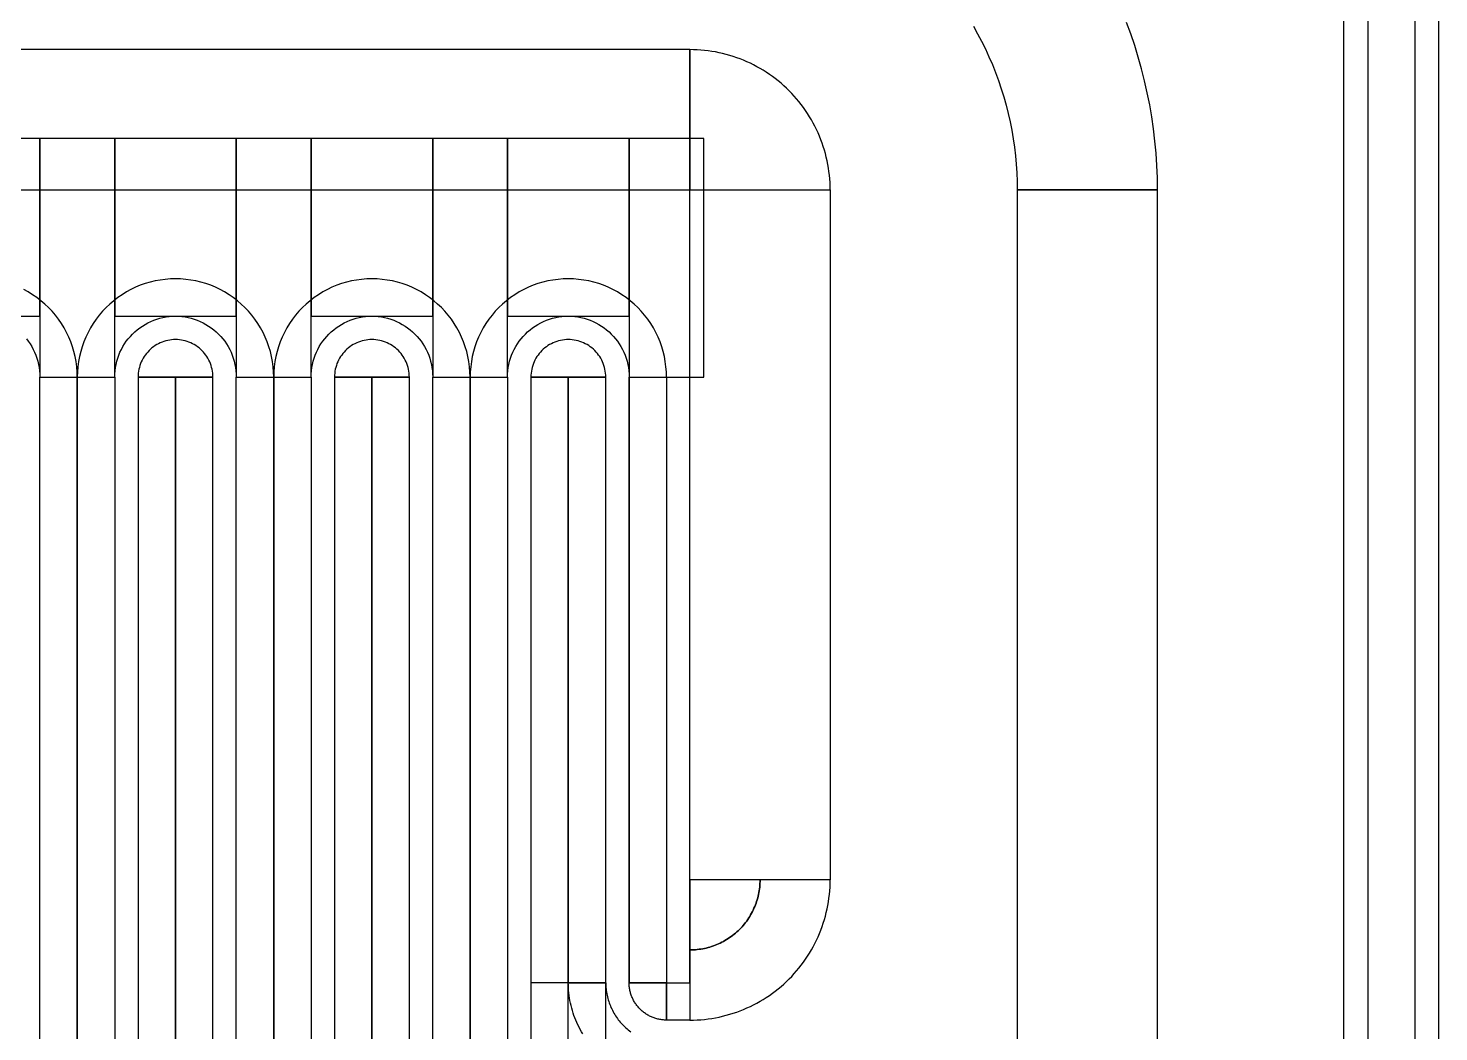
# Model space of a CAD drawing. Extents: x -21939 to 21943, y -23600 to 16600.
# Drawn here: x -14291.5 to -13989.9, y -12650 to -12435.4 of the extents above; entities that cross this region are included whole.
import ezdxf

# ---------------------------------------------------------------- set-up
doc = ezdxf.new("R2010")
doc.units = 0

# ---------------------------------------------------------------- blocks, each defined once
blk = doc.blocks.new('QTUNE1')
for points in [[(3295, 5400), (3295, 1200), (3289.86, 1200), (3289.86, 5400), (3295, 5400)], [(3305, 5400), (3305, 1200), (3310.14, 1200), (3310.14, 5400), (3305, 5400)], [(3250, 4830), (3249.97, 4832.62), (3249.86, 4835.23), (3249.69, 4837.85), (3249.45, 4840.45), (3249.14, 4843.05), (3248.77, 4845.64), (3248.33, 4848.22), (3247.81, 4850.79), (3247.24, 4853.34), (3246.59, 4855.88), (3245.88, 4858.4), (3245.11, 4860.9), (3244.26, 4863.38), (3243.36, 4865.84)], [(3210.62, 4865), (3211.52, 4863.4), (3212.37, 4861.78), (3213.18, 4860.14), (3213.95, 4858.47), (3214.67, 4856.79), (3215.35, 4855.09), (3215.98, 4853.37), (3216.57, 4851.63), (3217.12, 4849.88), (3217.61, 4848.12), (3218.07, 4846.34), (3218.47, 4844.55), (3218.83, 4842.76), (3219.14, 4840.95), (3219.4, 4839.14), (3219.62, 4837.32), (3219.78, 4835.49), (3219.9, 4833.66), (3219.98, 4831.83), (3220, 4830), (3250, 4830)], [(3150, 4860), (2770, 4860), (2770, 4830), (3150, 4830), (3150, 4860)], [(3180, 4830), (3179.99, 4830.79), (3179.96, 4831.57), (3179.91, 4832.35), (3179.84, 4833.14), (3179.74, 4833.92), (3179.63, 4834.69), (3179.5, 4835.47), (3179.34, 4836.24), (3179.17, 4837), (3178.98, 4837.76), (3178.76, 4838.52), (3178.53, 4839.27), (3178.28, 4840.01), (3178.01, 4840.75), (3177.72, 4841.48), (3177.41, 4842.2), (3177.08, 4842.92), (3176.73, 4843.62), (3176.36, 4844.31), (3175.98, 4845), (3175.58, 4845.67), (3175.16, 4846.34), (3174.72, 4846.99), (3174.27, 4847.63), (3173.8, 4848.26), (3173.31, 4848.88), (3172.81, 4849.48), (3172.29, 4850.07), (3171.76, 4850.65), (3171.21, 4851.21), (3170.65, 4851.76), (3170.07, 4852.29), (3169.48, 4852.81), (3168.88, 4853.31), (3168.26, 4853.8), (3167.63, 4854.27), (3166.99, 4854.72), (3166.34, 4855.16), (3165.67, 4855.58), (3165, 4855.98), (3164.31, 4856.36), (3163.62, 4856.73), (3162.92, 4857.08), (3162.2, 4857.41), (3161.48, 4857.72), (3160.75, 4858.01), (3160.01, 4858.28), (3159.27, 4858.53), (3158.52, 4858.76), (3157.76, 4858.98), (3157, 4859.17), (3156.24, 4859.34), (3155.47, 4859.5), (3154.69, 4859.63), (3153.92, 4859.74), (3153.14, 4859.84), (3152.35, 4859.91), (3151.57, 4859.96), (3150.79, 4859.99), (3150, 4860), (3150, 4830), (3150, 4830), (3150, 4830), (3150, 4830), (3150, 4830), (3150, 4830), (3150, 4830), (3150, 4830), (3150, 4830), (3150, 4830), (3150, 4830), (3150, 4830), (3150, 4830), (3150, 4830), (3150, 4830), (3150, 4830), (3150, 4830), (3150, 4830), (3150, 4830), (3150, 4830), (3150, 4830), (3150, 4830), (3150, 4830), (3150, 4830), (3150, 4830), (3150, 4830), (3150, 4830), (3150, 4830), (3150, 4830), (3150, 4830), (3150, 4830), (3150, 4830), (3150, 4830), (3150, 4830), (3150, 4830), (3150, 4830), (3150, 4830), (3150, 4830), (3150, 4830), (3150, 4830), (3150, 4830), (3150, 4830), (3150, 4830), (3150, 4830), (3150, 4830), (3150, 4830), (3150, 4830), (3150, 4830), (3150, 4830), (3150, 4830), (3150, 4830), (3150, 4830), (3150, 4830), (3150, 4830), (3150, 4830), (3150, 4830), (3150, 4830), (3150, 4830), (3150, 4830), (3150, 4830), (3150, 4830), (3180, 4830)], [(3011, 4841), (2985, 4841), (2985, 4803), (3011, 4803), (3011, 4841)], [(3027, 4790), (3027, 4841), (3011, 4841), (3011, 4790), (3027, 4790)], [(3053, 4841), (3027, 4841), (3027, 4803), (3053, 4803), (3053, 4841)], [(3069, 4790), (3069, 4841), (3053, 4841), (3053, 4790), (3069, 4790)], [(3095, 4841), (3069, 4841), (3069, 4803), (3095, 4803), (3095, 4841)], [(3111, 4790), (3111, 4841), (3095, 4841), (3095, 4790), (3111, 4790)], [(3137, 4841), (3111, 4841), (3111, 4803), (3137, 4803), (3137, 4841)], [(3150, 4660.5), (3150, 4841), (3137, 4841), (3137, 4660.5), (3150, 4660.5)], [(3153, 4790), (3153, 4841), (3137, 4841), (3137, 4790), (3153, 4790)], [(3180, 4682.5), (3150, 4682.5), (3150, 4830), (3180, 4830), (3180, 4682.5)], [(3250, 4470), (3250, 4830), (3220, 4830), (3220, 4470), (3250, 4470)], [(3019, 4790), (3018.97, 4791.1), (3018.88, 4792.2), (3018.74, 4793.29), (3018.54, 4794.37), (3018.28, 4795.44), (3017.97, 4796.49), (3017.61, 4797.53), (3017.18, 4798.54), (3016.71, 4799.53), (3016.19, 4800.5), (3015.61, 4801.44), (3014.99, 4802.34), (3014.32, 4803.22), (3013.61, 4804.05), (3012.85, 4804.85), (3012.05, 4805.61), (3011.22, 4806.32), (3010.34, 4806.99), (3009.44, 4807.61), (3008.5, 4808.19), (3007.53, 4808.71)], [(3008.1, 4798.18), (3008.52, 4797.64), (3008.9, 4797.08), (3009.26, 4796.5), (3009.58, 4795.9), (3009.88, 4795.29), (3010.14, 4794.66), (3010.36, 4794.02), (3010.56, 4793.36), (3010.72, 4792.7), (3010.84, 4792.03), (3010.93, 4791.36), (3010.98, 4790.68), (3011, 4790), (3019, 4790)], [(3061, 4790), (3060.97, 4791.1), (3060.88, 4792.2), (3060.74, 4793.29), (3060.54, 4794.37), (3060.28, 4795.44), (3059.97, 4796.49), (3059.61, 4797.53), (3059.18, 4798.54), (3058.71, 4799.53), (3058.19, 4800.5), (3057.61, 4801.44), (3056.99, 4802.34), (3056.32, 4803.22), (3055.61, 4804.05), (3054.85, 4804.85), (3054.05, 4805.61), (3053.22, 4806.32), (3052.34, 4806.99), (3051.44, 4807.61), (3050.5, 4808.19), (3049.53, 4808.71), (3048.54, 4809.18), (3047.53, 4809.61), (3046.49, 4809.97), (3045.44, 4810.28), (3044.37, 4810.54), (3043.29, 4810.74), (3042.2, 4810.88), (3041.1, 4810.97), (3040, 4811), (3038.9, 4810.97), (3037.8, 4810.88), (3036.71, 4810.74), (3035.63, 4810.54), (3034.56, 4810.28), (3033.51, 4809.97), (3032.47, 4809.61), (3031.46, 4809.18), (3030.47, 4808.71), (3029.5, 4808.19), (3028.56, 4807.61), (3027.66, 4806.99), (3026.78, 4806.32), (3025.95, 4805.61), (3025.15, 4804.85), (3024.39, 4804.05), (3023.68, 4803.22), (3023.01, 4802.34), (3022.39, 4801.44), (3021.81, 4800.5), (3021.29, 4799.53), (3020.82, 4798.54), (3020.39, 4797.53), (3020.03, 4796.49), (3019.72, 4795.44), (3019.46, 4794.37), (3019.26, 4793.29), (3019.12, 4792.2), (3019.03, 4791.1), (3019, 4790), (3027, 4790), (3027.02, 4790.68), (3027.07, 4791.36), (3027.16, 4792.03), (3027.28, 4792.7), (3027.44, 4793.36), (3027.64, 4794.02), (3027.86, 4794.66), (3028.12, 4795.29), (3028.42, 4795.9), (3028.74, 4796.5), (3029.1, 4797.08), (3029.48, 4797.64), (3029.9, 4798.18), (3030.34, 4798.7), (3030.81, 4799.19), (3031.3, 4799.66), (3031.82, 4800.1), (3032.36, 4800.52), (3032.92, 4800.9), (3033.5, 4801.26), (3034.1, 4801.58), (3034.71, 4801.88), (3035.34, 4802.14), (3035.98, 4802.36), (3036.64, 4802.56), (3037.3, 4802.72), (3037.97, 4802.84), (3038.64, 4802.93), (3039.32, 4802.98), (3040, 4803), (3040.68, 4802.98), (3041.36, 4802.93), (3042.03, 4802.84), (3042.7, 4802.72), (3043.36, 4802.56), (3044.02, 4802.36), (3044.66, 4802.14), (3045.29, 4801.88), (3045.9, 4801.58), (3046.5, 4801.26), (3047.08, 4800.9), (3047.64, 4800.52), (3048.18, 4800.1), (3048.7, 4799.66), (3049.19, 4799.19), (3049.66, 4798.7), (3050.1, 4798.18), (3050.52, 4797.64), (3050.9, 4797.08), (3051.26, 4796.5), (3051.58, 4795.9), (3051.88, 4795.29), (3052.14, 4794.66), (3052.36, 4794.02), (3052.56, 4793.36), (3052.72, 4792.7), (3052.84, 4792.03), (3052.93, 4791.36), (3052.98, 4790.68), (3053, 4790), (3061, 4790)], [(3103, 4790), (3102.97, 4791.1), (3102.88, 4792.2), (3102.74, 4793.29), (3102.54, 4794.37), (3102.28, 4795.44), (3101.97, 4796.49), (3101.61, 4797.53), (3101.18, 4798.54), (3100.71, 4799.53), (3100.19, 4800.5), (3099.61, 4801.44), (3098.99, 4802.34), (3098.32, 4803.22), (3097.61, 4804.05), (3096.85, 4804.85), (3096.05, 4805.61), (3095.22, 4806.32), (3094.34, 4806.99), (3093.44, 4807.61), (3092.5, 4808.19), (3091.53, 4808.71), (3090.54, 4809.18), (3089.53, 4809.61), (3088.49, 4809.97), (3087.44, 4810.28), (3086.37, 4810.54), (3085.29, 4810.74), (3084.2, 4810.88), (3083.1, 4810.97), (3082, 4811), (3080.9, 4810.97), (3079.8, 4810.88), (3078.71, 4810.74), (3077.63, 4810.54), (3076.56, 4810.28), (3075.51, 4809.97), (3074.47, 4809.61), (3073.46, 4809.18), (3072.47, 4808.71), (3071.5, 4808.19), (3070.56, 4807.61), (3069.66, 4806.99), (3068.78, 4806.32), (3067.95, 4805.61), (3067.15, 4804.85), (3066.39, 4804.05), (3065.68, 4803.22), (3065.01, 4802.34), (3064.39, 4801.44), (3063.81, 4800.5), (3063.29, 4799.53), (3062.82, 4798.54), (3062.39, 4797.53), (3062.03, 4796.49), (3061.72, 4795.44), (3061.46, 4794.37), (3061.26, 4793.29), (3061.12, 4792.2), (3061.03, 4791.1), (3061, 4790), (3069, 4790), (3069.02, 4790.68), (3069.07, 4791.36), (3069.16, 4792.03), (3069.28, 4792.7), (3069.44, 4793.36), (3069.64, 4794.02), (3069.86, 4794.66), (3070.12, 4795.29), (3070.42, 4795.9), (3070.74, 4796.5), (3071.1, 4797.08), (3071.48, 4797.64), (3071.9, 4798.18), (3072.34, 4798.7), (3072.81, 4799.19), (3073.3, 4799.66), (3073.82, 4800.1), (3074.36, 4800.52), (3074.92, 4800.9), (3075.5, 4801.26), (3076.1, 4801.58), (3076.71, 4801.88), (3077.34, 4802.14), (3077.98, 4802.36), (3078.64, 4802.56), (3079.3, 4802.72), (3079.97, 4802.84), (3080.64, 4802.93), (3081.32, 4802.98), (3082, 4803), (3082.68, 4802.98), (3083.36, 4802.93), (3084.03, 4802.84), (3084.7, 4802.72), (3085.36, 4802.56), (3086.02, 4802.36), (3086.66, 4802.14), (3087.29, 4801.88), (3087.9, 4801.58), (3088.5, 4801.26), (3089.08, 4800.9), (3089.64, 4800.52), (3090.18, 4800.1), (3090.7, 4799.66), (3091.19, 4799.19), (3091.66, 4798.7), (3092.1, 4798.18), (3092.52, 4797.64), (3092.9, 4797.08), (3093.26, 4796.5), (3093.58, 4795.9), (3093.88, 4795.29), (3094.14, 4794.66), (3094.36, 4794.02), (3094.56, 4793.36), (3094.72, 4792.7), (3094.84, 4792.03), (3094.93, 4791.36), (3094.98, 4790.68), (3095, 4790), (3103, 4790)], [(3145, 4790), (3144.97, 4791.1), (3144.88, 4792.2), (3144.74, 4793.29), (3144.54, 4794.37), (3144.28, 4795.44), (3143.97, 4796.49), (3143.61, 4797.53), (3143.18, 4798.54), (3142.71, 4799.53), (3142.19, 4800.5), (3141.61, 4801.44), (3140.99, 4802.34), (3140.32, 4803.22), (3139.61, 4804.05), (3138.85, 4804.85), (3138.05, 4805.61), (3137.22, 4806.32), (3136.34, 4806.99), (3135.44, 4807.61), (3134.5, 4808.19), (3133.53, 4808.71), (3132.54, 4809.18), (3131.53, 4809.61), (3130.49, 4809.97), (3129.44, 4810.28), (3128.37, 4810.54), (3127.29, 4810.74), (3126.2, 4810.88), (3125.1, 4810.97), (3124, 4811), (3122.9, 4810.97), (3121.8, 4810.88), (3120.71, 4810.74), (3119.63, 4810.54), (3118.56, 4810.28), (3117.51, 4809.97), (3116.47, 4809.61), (3115.46, 4809.18), (3114.47, 4808.71), (3113.5, 4808.19), (3112.56, 4807.61), (3111.66, 4806.99), (3110.78, 4806.32), (3109.95, 4805.61), (3109.15, 4804.85), (3108.39, 4804.05), (3107.68, 4803.22), (3107.01, 4802.34), (3106.39, 4801.44), (3105.81, 4800.5), (3105.29, 4799.53), (3104.82, 4798.54), (3104.39, 4797.53), (3104.03, 4796.49), (3103.72, 4795.44), (3103.46, 4794.37), (3103.26, 4793.29), (3103.12, 4792.2), (3103.03, 4791.1), (3103, 4790), (3111, 4790), (3111.02, 4790.68), (3111.07, 4791.36), (3111.16, 4792.03), (3111.28, 4792.7), (3111.44, 4793.36), (3111.64, 4794.02), (3111.86, 4794.66), (3112.12, 4795.29), (3112.42, 4795.9), (3112.74, 4796.5), (3113.1, 4797.08), (3113.48, 4797.64), (3113.9, 4798.18), (3114.34, 4798.7), (3114.81, 4799.19), (3115.3, 4799.66), (3115.82, 4800.1), (3116.36, 4800.52), (3116.92, 4800.9), (3117.5, 4801.26), (3118.1, 4801.58), (3118.71, 4801.88), (3119.34, 4802.14), (3119.98, 4802.36), (3120.64, 4802.56), (3121.3, 4802.72), (3121.97, 4802.84), (3122.64, 4802.93), (3123.32, 4802.98), (3124, 4803), (3124.68, 4802.98), (3125.36, 4802.93), (3126.03, 4802.84), (3126.7, 4802.72), (3127.36, 4802.56), (3128.02, 4802.36), (3128.66, 4802.14), (3129.29, 4801.88), (3129.9, 4801.58), (3130.5, 4801.26), (3131.08, 4800.9), (3131.64, 4800.52), (3132.18, 4800.1), (3132.7, 4799.66), (3133.19, 4799.19), (3133.66, 4798.7), (3134.1, 4798.18), (3134.52, 4797.64), (3134.9, 4797.08), (3135.26, 4796.5), (3135.58, 4795.9), (3135.88, 4795.29), (3136.14, 4794.66), (3136.36, 4794.02), (3136.56, 4793.36), (3136.72, 4792.7), (3136.84, 4792.03), (3136.93, 4791.36), (3136.98, 4790.68), (3137, 4790), (3145, 4790)], [(3048, 4790), (3047.99, 4790.42), (3047.96, 4790.84), (3047.9, 4791.25), (3047.83, 4791.66), (3047.73, 4792.07), (3047.61, 4792.47), (3047.47, 4792.87), (3047.31, 4793.25), (3047.13, 4793.63), (3046.93, 4794), (3046.71, 4794.36), (3046.47, 4794.7), (3046.22, 4795.03), (3045.95, 4795.35), (3045.66, 4795.66), (3045.35, 4795.95), (3045.03, 4796.22), (3044.7, 4796.47), (3044.36, 4796.71), (3044, 4796.93), (3043.63, 4797.13), (3043.25, 4797.31), (3042.87, 4797.47), (3042.47, 4797.61), (3042.07, 4797.73), (3041.66, 4797.83), (3041.25, 4797.9), (3040.84, 4797.96), (3040.42, 4797.99), (3040, 4798), (3039.58, 4797.99), (3039.16, 4797.96), (3038.75, 4797.9), (3038.34, 4797.83), (3037.93, 4797.73), (3037.53, 4797.61), (3037.13, 4797.47), (3036.75, 4797.31), (3036.37, 4797.13), (3036, 4796.93), (3035.64, 4796.71), (3035.3, 4796.47), (3034.97, 4796.22), (3034.65, 4795.95), (3034.34, 4795.66), (3034.05, 4795.35), (3033.78, 4795.03), (3033.53, 4794.7), (3033.29, 4794.36), (3033.07, 4794), (3032.87, 4793.63), (3032.69, 4793.25), (3032.53, 4792.87), (3032.39, 4792.47), (3032.27, 4792.07), (3032.17, 4791.66), (3032.1, 4791.25), (3032.04, 4790.84), (3032.01, 4790.42), (3032, 4790), (3040, 4790), (3040, 4790), (3040, 4790), (3040, 4790), (3040, 4790), (3040, 4790), (3040, 4790), (3040, 4790), (3040, 4790), (3040, 4790), (3040, 4790), (3040, 4790), (3040, 4790), (3040, 4790), (3040, 4790), (3040, 4790), (3040, 4790), (3040, 4790), (3040, 4790), (3040, 4790), (3040, 4790), (3040, 4790), (3040, 4790), (3040, 4790), (3040, 4790), (3040, 4790), (3040, 4790), (3040, 4790), (3040, 4790), (3040, 4790), (3040, 4790), (3040, 4790), (3040, 4790), (3040, 4790), (3040, 4790), (3040, 4790), (3040, 4790), (3040, 4790), (3040, 4790), (3040, 4790), (3040, 4790), (3040, 4790), (3040, 4790), (3040, 4790), (3040, 4790), (3040, 4790), (3040, 4790), (3040, 4790), (3040, 4790), (3040, 4790), (3040, 4790), (3040, 4790), (3040, 4790), (3040, 4790), (3040, 4790), (3040, 4790), (3040, 4790), (3040, 4790), (3040, 4790), (3040, 4790), (3040, 4790), (3048, 4790)], [(3090, 4790), (3089.99, 4790.42), (3089.96, 4790.84), (3089.9, 4791.25), (3089.83, 4791.66), (3089.73, 4792.07), (3089.61, 4792.47), (3089.47, 4792.87), (3089.31, 4793.25), (3089.13, 4793.63), (3088.93, 4794), (3088.71, 4794.36), (3088.47, 4794.7), (3088.22, 4795.03), (3087.95, 4795.35), (3087.66, 4795.66), (3087.35, 4795.95), (3087.03, 4796.22), (3086.7, 4796.47), (3086.36, 4796.71), (3086, 4796.93), (3085.63, 4797.13), (3085.25, 4797.31), (3084.87, 4797.47), (3084.47, 4797.61), (3084.07, 4797.73), (3083.66, 4797.83), (3083.25, 4797.9), (3082.84, 4797.96), (3082.42, 4797.99), (3082, 4798), (3081.58, 4797.99), (3081.16, 4797.96), (3080.75, 4797.9), (3080.34, 4797.83), (3079.93, 4797.73), (3079.53, 4797.61), (3079.13, 4797.47), (3078.75, 4797.31), (3078.37, 4797.13), (3078, 4796.93), (3077.64, 4796.71), (3077.3, 4796.47), (3076.97, 4796.22), (3076.65, 4795.95), (3076.34, 4795.66), (3076.05, 4795.35), (3075.78, 4795.03), (3075.53, 4794.7), (3075.29, 4794.36), (3075.07, 4794), (3074.87, 4793.63), (3074.69, 4793.25), (3074.53, 4792.87), (3074.39, 4792.47), (3074.27, 4792.07), (3074.17, 4791.66), (3074.1, 4791.25), (3074.04, 4790.84), (3074.01, 4790.42), (3074, 4790), (3082, 4790), (3082, 4790), (3082, 4790), (3082, 4790), (3082, 4790), (3082, 4790), (3082, 4790), (3082, 4790), (3082, 4790), (3082, 4790), (3082, 4790), (3082, 4790), (3082, 4790), (3082, 4790), (3082, 4790), (3082, 4790), (3082, 4790), (3082, 4790), (3082, 4790), (3082, 4790), (3082, 4790), (3082, 4790), (3082, 4790), (3082, 4790), (3082, 4790), (3082, 4790), (3082, 4790), (3082, 4790), (3082, 4790), (3082, 4790), (3082, 4790), (3082, 4790), (3082, 4790), (3082, 4790), (3082, 4790), (3082, 4790), (3082, 4790), (3082, 4790), (3082, 4790), (3082, 4790), (3082, 4790), (3082, 4790), (3082, 4790), (3082, 4790), (3082, 4790), (3082, 4790), (3082, 4790), (3082, 4790), (3082, 4790), (3082, 4790), (3082, 4790), (3082, 4790), (3082, 4790), (3082, 4790), (3082, 4790), (3082, 4790), (3082, 4790), (3082, 4790), (3082, 4790), (3082, 4790), (3082, 4790), (3090, 4790)], [(3132, 4790), (3131.99, 4790.42), (3131.96, 4790.84), (3131.9, 4791.25), (3131.83, 4791.66), (3131.73, 4792.07), (3131.61, 4792.47), (3131.47, 4792.87), (3131.31, 4793.25), (3131.13, 4793.63), (3130.93, 4794), (3130.71, 4794.36), (3130.47, 4794.7), (3130.22, 4795.03), (3129.95, 4795.35), (3129.66, 4795.66), (3129.35, 4795.95), (3129.03, 4796.22), (3128.7, 4796.47), (3128.36, 4796.71), (3128, 4796.93), (3127.63, 4797.13), (3127.25, 4797.31), (3126.87, 4797.47), (3126.47, 4797.61), (3126.07, 4797.73), (3125.66, 4797.83), (3125.25, 4797.9), (3124.84, 4797.96), (3124.42, 4797.99), (3124, 4798), (3123.58, 4797.99), (3123.16, 4797.96), (3122.75, 4797.9), (3122.34, 4797.83), (3121.93, 4797.73), (3121.53, 4797.61), (3121.13, 4797.47), (3120.75, 4797.31), (3120.37, 4797.13), (3120, 4796.93), (3119.64, 4796.71), (3119.3, 4796.47), (3118.97, 4796.22), (3118.65, 4795.95), (3118.34, 4795.66), (3118.05, 4795.35), (3117.78, 4795.03), (3117.53, 4794.7), (3117.29, 4794.36), (3117.07, 4794), (3116.87, 4793.63), (3116.69, 4793.25), (3116.53, 4792.87), (3116.39, 4792.47), (3116.27, 4792.07), (3116.17, 4791.66), (3116.1, 4791.25), (3116.04, 4790.84), (3116.01, 4790.42), (3116, 4790), (3124, 4790), (3124, 4790), (3124, 4790), (3124, 4790), (3124, 4790), (3124, 4790), (3124, 4790), (3124, 4790), (3124, 4790), (3124, 4790), (3124, 4790), (3124, 4790), (3124, 4790), (3124, 4790), (3124, 4790), (3124, 4790), (3124, 4790), (3124, 4790), (3124, 4790), (3124, 4790), (3124, 4790), (3124, 4790), (3124, 4790), (3124, 4790), (3124, 4790), (3124, 4790), (3124, 4790), (3124, 4790), (3124, 4790), (3124, 4790), (3124, 4790), (3124, 4790), (3124, 4790), (3124, 4790), (3124, 4790), (3124, 4790), (3124, 4790), (3124, 4790), (3124, 4790), (3124, 4790), (3124, 4790), (3124, 4790), (3124, 4790), (3124, 4790), (3124, 4790), (3124, 4790), (3124, 4790), (3124, 4790), (3124, 4790), (3124, 4790), (3124, 4790), (3124, 4790), (3124, 4790), (3124, 4790), (3124, 4790), (3124, 4790), (3124, 4790), (3124, 4790), (3124, 4790), (3124, 4790), (3124, 4790), (3132, 4790)], [(3011, 4510), (3011, 4790), (3019, 4790), (3019, 4510), (3011, 4510)], [(3027, 4790), (3027, 4510), (3019, 4510), (3019, 4790), (3027, 4790)], [(3032, 4790), (3032, 4510), (3040, 4510), (3040, 4790), (3032, 4790)], [(3048, 4510), (3048, 4790), (3040, 4790), (3040, 4510), (3048, 4510)], [(3053, 4510), (3053, 4790), (3061, 4790), (3061, 4510), (3053, 4510)], [(3069, 4790), (3069, 4510), (3061, 4510), (3061, 4790), (3069, 4790)], [(3074, 4790), (3074, 4510), (3082, 4510), (3082, 4790), (3074, 4790)], [(3090, 4510), (3090, 4790), (3082, 4790), (3082, 4510), (3090, 4510)], [(3095, 4510), (3095, 4790), (3103, 4790), (3103, 4510), (3095, 4510)], [(3111, 4790), (3111, 4510), (3103, 4510), (3103, 4790), (3111, 4790)], [(3116, 4790), (3116, 4510), (3124, 4510), (3124, 4790), (3116, 4790)], [(3132, 4660.5), (3132, 4790), (3124, 4790), (3124, 4660.5), (3132, 4660.5)], [(3137, 4660.5), (3137, 4790), (3145, 4790), (3145, 4660.5), (3137, 4660.5)], [(3150, 4652.5), (3150.79, 4652.51), (3151.57, 4652.54), (3152.35, 4652.59), (3153.14, 4652.66), (3153.92, 4652.76), (3154.69, 4652.87), (3155.47, 4653), (3156.24, 4653.16), (3157, 4653.33), (3157.76, 4653.52), (3158.52, 4653.74), (3159.27, 4653.97), (3160.01, 4654.22), (3160.75, 4654.49), (3161.48, 4654.78), (3162.2, 4655.09), (3162.92, 4655.42), (3163.62, 4655.77), (3164.31, 4656.14), (3165, 4656.52), (3165.67, 4656.92), (3166.34, 4657.34), (3166.99, 4657.78), (3167.63, 4658.23), (3168.26, 4658.7), (3168.88, 4659.19), (3169.48, 4659.69), (3170.07, 4660.21), (3170.65, 4660.74), (3171.21, 4661.29), (3171.76, 4661.85), (3172.29, 4662.43), (3172.81, 4663.02), (3173.31, 4663.62), (3173.8, 4664.24), (3174.27, 4664.87), (3174.72, 4665.51), (3175.16, 4666.16), (3175.58, 4666.83), (3175.98, 4667.5), (3176.36, 4668.19), (3176.73, 4668.88), (3177.08, 4669.58), (3177.41, 4670.3), (3177.72, 4671.02), (3178.01, 4671.75), (3178.28, 4672.49), (3178.53, 4673.23), (3178.76, 4673.98), (3178.98, 4674.74), (3179.17, 4675.5), (3179.34, 4676.26), (3179.5, 4677.03), (3179.63, 4677.81), (3179.74, 4678.58), (3179.84, 4679.36), (3179.91, 4680.15), (3179.96, 4680.93), (3179.99, 4681.71), (3180, 4682.5), (3165, 4682.5), (3164.99, 4682.11), (3164.98, 4681.71), (3164.95, 4681.32), (3164.92, 4680.93), (3164.87, 4680.54), (3164.82, 4680.15), (3164.75, 4679.77), (3164.67, 4679.38), (3164.59, 4679), (3164.49, 4678.62), (3164.38, 4678.24), (3164.27, 4677.86), (3164.14, 4677.49), (3164, 4677.12), (3163.86, 4676.76), (3163.7, 4676.4), (3163.54, 4676.04), (3163.37, 4675.69), (3163.18, 4675.34), (3162.99, 4675), (3162.79, 4674.66), (3162.58, 4674.33), (3162.36, 4674), (3162.14, 4673.68), (3161.9, 4673.37), (3161.66, 4673.06), (3161.41, 4672.76), (3161.15, 4672.46), (3160.88, 4672.17), (3160.61, 4671.89), (3160.33, 4671.62), (3160.04, 4671.35), (3159.74, 4671.09), (3159.44, 4670.84), (3159.13, 4670.6), (3158.82, 4670.36), (3158.5, 4670.14), (3158.17, 4669.92), (3157.84, 4669.71), (3157.5, 4669.51), (3157.16, 4669.32), (3156.81, 4669.13), (3156.46, 4668.96), (3156.1, 4668.8), (3155.74, 4668.64), (3155.38, 4668.5), (3155.01, 4668.36), (3154.64, 4668.23), (3154.26, 4668.12), (3153.88, 4668.01), (3153.5, 4667.91), (3153.12, 4667.83), (3152.73, 4667.75), (3152.35, 4667.68), (3151.96, 4667.63), (3151.57, 4667.58), (3151.18, 4667.55), (3150.79, 4667.52), (3150.39, 4667.51), (3150, 4667.5), (3150, 4652.5)], [(3150, 4667.5), (3150.39, 4667.51), (3150.79, 4667.52), (3151.18, 4667.55), (3151.57, 4667.58), (3151.96, 4667.63), (3152.35, 4667.68), (3152.73, 4667.75), (3153.12, 4667.83), (3153.5, 4667.91), (3153.88, 4668.01), (3154.26, 4668.12), (3154.64, 4668.23), (3155.01, 4668.36), (3155.38, 4668.5), (3155.74, 4668.64), (3156.1, 4668.8), (3156.46, 4668.96), (3156.81, 4669.13), (3157.16, 4669.32), (3157.5, 4669.51), (3157.84, 4669.71), (3158.17, 4669.92), (3158.5, 4670.14), (3158.82, 4670.36), (3159.13, 4670.6), (3159.44, 4670.84), (3159.74, 4671.09), (3160.04, 4671.35), (3160.33, 4671.62), (3160.61, 4671.89), (3160.88, 4672.17), (3161.15, 4672.46), (3161.41, 4672.76), (3161.66, 4673.06), (3161.9, 4673.37), (3162.14, 4673.68), (3162.36, 4674), (3162.58, 4674.33), (3162.79, 4674.66), (3162.99, 4675), (3163.18, 4675.34), (3163.37, 4675.69), (3163.54, 4676.04), (3163.7, 4676.4), (3163.86, 4676.76), (3164, 4677.12), (3164.14, 4677.49), (3164.27, 4677.86), (3164.38, 4678.24), (3164.49, 4678.62), (3164.59, 4679), (3164.67, 4679.38), (3164.75, 4679.77), (3164.82, 4680.15), (3164.87, 4680.54), (3164.92, 4680.93), (3164.95, 4681.32), (3164.98, 4681.71), (3164.99, 4682.11), (3165, 4682.5), (3150, 4682.5), (3150, 4682.5), (3150, 4682.5), (3150, 4682.5), (3150, 4682.5), (3150, 4682.5), (3150, 4682.5), (3150, 4682.5), (3150, 4682.5), (3150, 4682.5), (3150, 4682.5), (3150, 4682.5), (3150, 4682.5), (3150, 4682.5), (3150, 4682.5), (3150, 4682.5), (3150, 4682.5), (3150, 4682.5), (3150, 4682.5), (3150, 4682.5), (3150, 4682.5), (3150, 4682.5), (3150, 4682.5), (3150, 4682.5), (3150, 4682.5), (3150, 4682.5), (3150, 4682.5), (3150, 4682.5), (3150, 4682.5), (3150, 4682.5), (3150, 4682.5), (3150, 4682.5), (3150, 4682.5), (3150, 4682.5), (3150, 4682.5), (3150, 4682.5), (3150, 4682.5), (3150, 4682.5), (3150, 4682.5), (3150, 4682.5), (3150, 4682.5), (3150, 4682.5), (3150, 4682.5), (3150, 4682.5), (3150, 4682.5), (3150, 4682.5), (3150, 4682.5), (3150, 4682.5), (3150, 4682.5), (3150, 4682.5), (3150, 4682.5), (3150, 4682.5), (3150, 4682.5), (3150, 4682.5), (3150, 4682.5), (3150, 4682.5), (3150, 4682.5), (3150, 4682.5), (3150, 4682.5), (3150, 4682.5), (3150, 4682.5), (3150, 4667.5)], [(3116, 4660.5), (3116, 4459), (3132, 4459), (3132, 4660.5), (3116, 4660.5)], [(3127.09, 4649.53), (3126.81, 4650), (3126.54, 4650.48), (3126.29, 4650.97), (3126.05, 4651.46), (3125.82, 4651.96), (3125.6, 4652.46), (3125.39, 4652.97), (3125.2, 4653.49), (3125.03, 4654.01), (3124.86, 4654.54), (3124.72, 4655.06), (3124.58, 4655.6), (3124.46, 4656.13), (3124.35, 4656.67), (3124.26, 4657.21), (3124.18, 4657.76), (3124.12, 4658.3), (3124.06, 4658.85), (3124.03, 4659.4), (3124.01, 4659.95), (3124, 4660.5), (3132, 4660.5), (3132, 4660.16), (3132.02, 4659.82), (3132.04, 4659.48), (3132.07, 4659.14), (3132.11, 4658.8), (3132.16, 4658.47), (3132.22, 4658.13), (3132.28, 4657.8), (3132.36, 4657.47), (3132.44, 4657.14), (3132.54, 4656.81), (3132.64, 4656.48), (3132.75, 4656.16), (3132.86, 4655.84), (3132.99, 4655.53), (3133.12, 4655.21), (3133.27, 4654.9), (3133.42, 4654.6), (3133.58, 4654.3), (3133.74, 4654), (3133.92, 4653.71), (3134.1, 4653.42), (3134.29, 4653.14), (3134.48, 4652.86), (3134.69, 4652.59), (3134.9, 4652.32), (3135.11, 4652.06), (3135.34, 4651.8), (3135.57, 4651.55), (3135.81, 4651.31), (3136.05, 4651.07), (3136.3, 4650.84), (3136.56, 4650.61), (3136.82, 4650.4), (3137.09, 4650.19), (3137.36, 4649.98)], [(3145, 4652.5), (3144.79, 4652.5), (3144.58, 4652.51), (3144.37, 4652.52), (3144.16, 4652.54), (3143.96, 4652.57), (3143.75, 4652.6), (3143.54, 4652.63), (3143.34, 4652.67), (3143.13, 4652.72), (3142.93, 4652.77), (3142.73, 4652.83), (3142.53, 4652.89), (3142.33, 4652.96), (3142.13, 4653.03), (3141.94, 4653.11), (3141.75, 4653.19), (3141.56, 4653.28), (3141.37, 4653.37), (3141.18, 4653.47), (3141, 4653.57), (3140.82, 4653.68), (3140.64, 4653.79), (3140.47, 4653.91), (3140.3, 4654.03), (3140.13, 4654.15), (3139.97, 4654.28), (3139.8, 4654.42), (3139.65, 4654.55), (3139.49, 4654.7), (3139.34, 4654.84), (3139.2, 4654.99), (3139.05, 4655.15), (3138.92, 4655.3), (3138.78, 4655.47), (3138.65, 4655.63), (3138.53, 4655.8), (3138.41, 4655.97), (3138.29, 4656.14), (3138.18, 4656.32), (3138.07, 4656.5), (3137.97, 4656.68), (3137.87, 4656.87), (3137.78, 4657.06), (3137.69, 4657.25), (3137.61, 4657.44), (3137.53, 4657.63), (3137.46, 4657.83), (3137.39, 4658.03), (3137.33, 4658.23), (3137.27, 4658.43), (3137.22, 4658.63), (3137.17, 4658.84), (3137.13, 4659.04), (3137.1, 4659.25), (3137.07, 4659.46), (3137.04, 4659.66), (3137.02, 4659.87), (3137.01, 4660.08), (3137, 4660.29), (3137, 4660.5), (3145, 4660.5), (3145, 4660.5), (3145, 4660.5), (3145, 4660.5), (3145, 4660.5), (3145, 4660.5), (3145, 4660.5), (3145, 4660.5), (3145, 4660.5), (3145, 4660.5), (3145, 4660.5), (3145, 4660.5), (3145, 4660.5), (3145, 4660.5), (3145, 4660.5), (3145, 4660.5), (3145, 4660.5), (3145, 4660.5), (3145, 4660.5), (3145, 4660.5), (3145, 4660.5), (3145, 4660.5), (3145, 4660.5), (3145, 4660.5), (3145, 4660.5), (3145, 4660.5), (3145, 4660.5), (3145, 4660.5), (3145, 4660.5), (3145, 4660.5), (3145, 4660.5), (3145, 4660.5), (3145, 4660.5), (3145, 4660.5), (3145, 4660.5), (3145, 4660.5), (3145, 4660.5), (3145, 4660.5), (3145, 4660.5), (3145, 4660.5), (3145, 4660.5), (3145, 4660.5), (3145, 4660.5), (3145, 4660.5), (3145, 4660.5), (3145, 4660.5), (3145, 4660.5), (3145, 4660.5), (3145, 4660.5), (3145, 4660.5), (3145, 4660.5), (3145, 4660.5), (3145, 4660.5), (3145, 4660.5), (3145, 4660.5), (3145, 4660.5), (3145, 4660.5), (3145, 4660.5), (3145, 4660.5), (3145, 4660.5), (3145, 4660.5), (3145, 4652.5)], [(3150, 4652.5), (3145, 4652.5), (3145, 4660.5), (3150, 4660.5), (3150, 4652.5)]]:
    blk.add_lwpolyline(points)

msp = doc.modelspace()

# ---------------------------------------------------------------- block references
msp.add_blockref('QTUNE1', (-17300, -17300))

doc.saveas('drawing.dxf')
